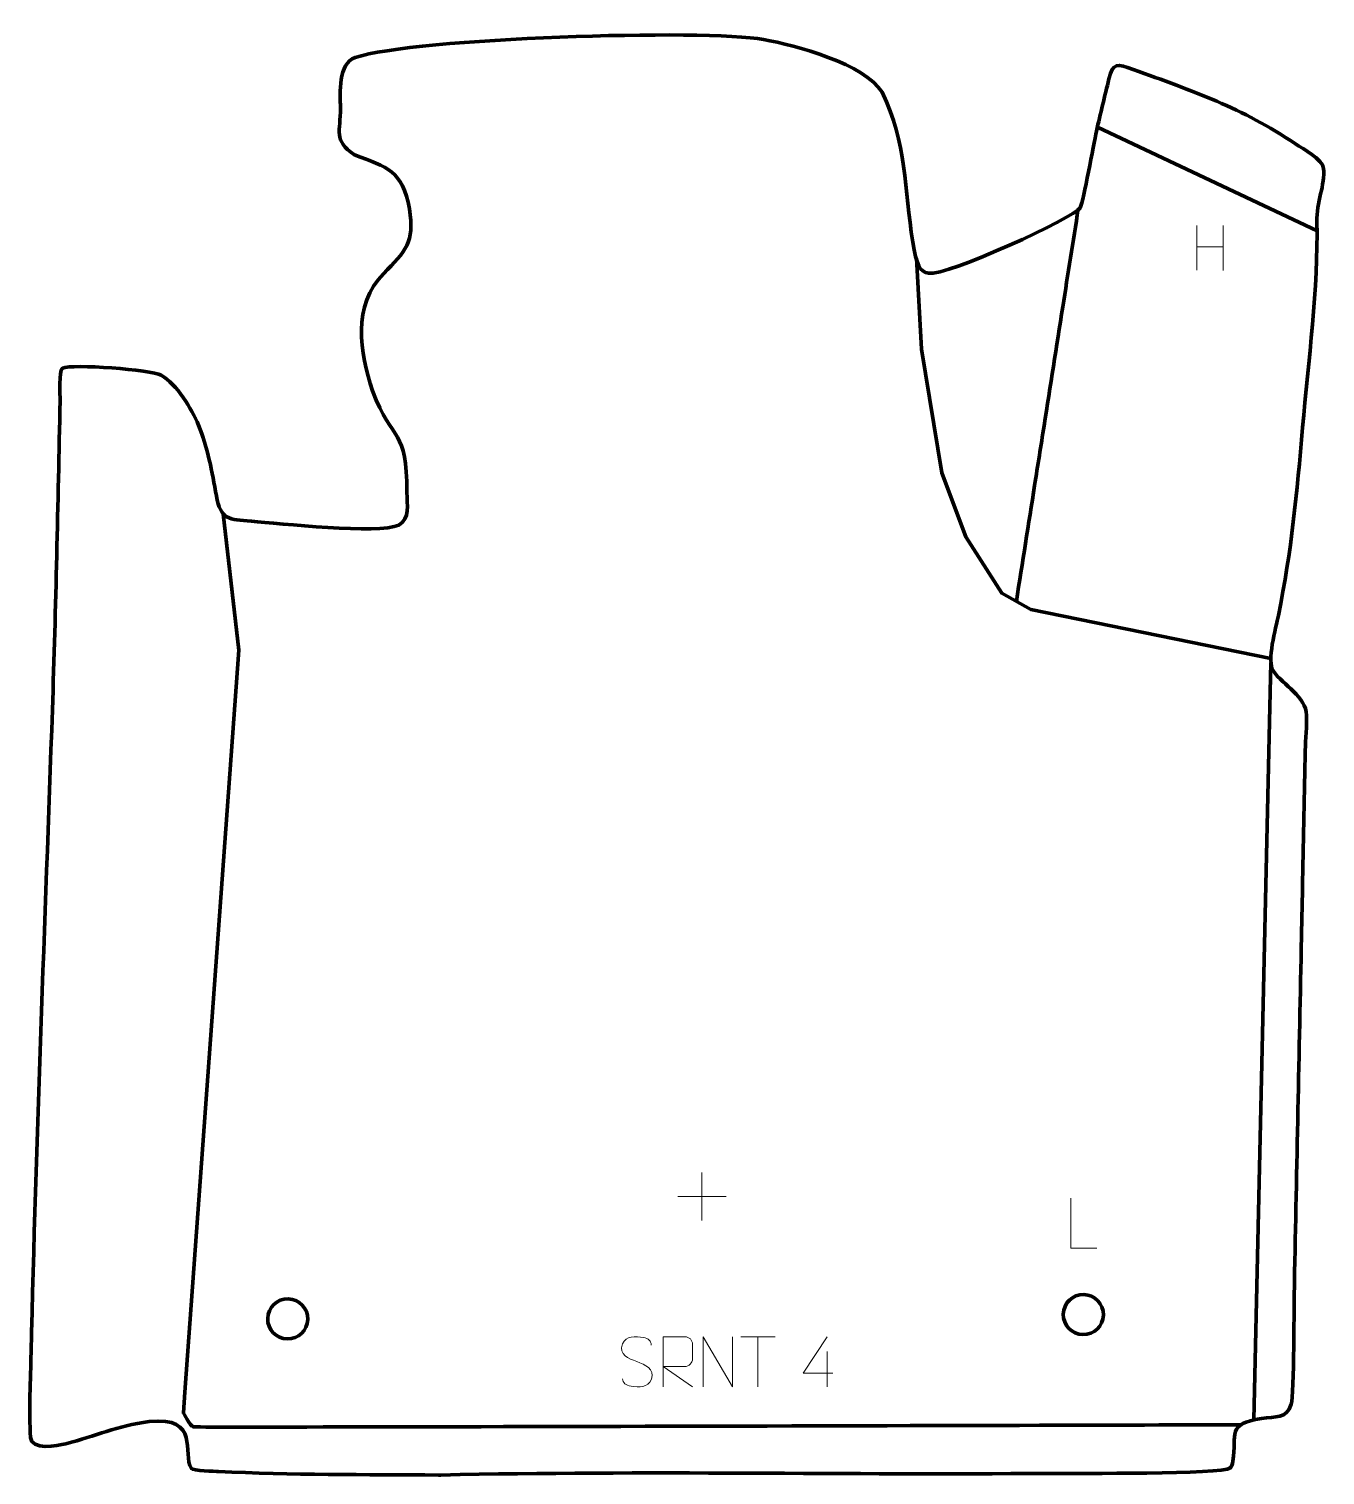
# Model space of a CAD drawing. Header units: millimetres. Extents: x -611 to 36, y 239 to 961.
import ezdxf

# ---------------------------------------------------------------- set-up
doc = ezdxf.new("R2010")
doc.units = ezdxf.units.MM
doc.header["$MEASUREMENT"] = 0
doc.layers.add('layer 2', color=7, linetype='Continuous')
doc.layers.add('layer 3', color=7, linetype='Continuous')

msp = doc.modelspace()

# ---------------------------------------------------------------- linework, layer by layer
at = {"layer": 'layer 2', "color": 142, "lineweight": 158}
for points in [[(-77.7808, 911.6418), (-77.7808, 911.6418), (31.8148, 859.9216), (31.8148, 859.9216)], [(0.2815, 266.4714), (0.2815, 266.4714), (8.797, 644.4192), (8.797, 644.4192)]]:
    msp.add_open_spline(points, degree=3, dxfattribs=at)
for points, knots in [([(-118.2264, 674.9828), (-115.1834, 694.2833), (-112.1404, 713.5838), (-109.0974, 732.8843), (-109.0974, 732.8843), (-107.5369, 742.782), (-105.9765, 752.6797), (-104.4159, 762.5774), (-104.4159, 762.5774), (-101.2949, 782.3731), (-98.1737, 802.1688), (-95.0527, 821.9646), (-95.0527, 821.9646), (-92.4779, 838.2954), (-89.9031, 854.6263), (-87.3283, 870.9572)], [0, 0, 0, 0, 0.2, 0.2, 0.2, 0.2, 0.4, 0.4, 0.4, 0.4, 0.6, 0.6, 0.6, 0.6, 1, 1, 1, 1]), ([(-168.1062, 846.3149), (-168.1062, 846.3149), (-165.5462, 800.7911), (-165.5462, 800.7911), (-165.5462, 800.7911), (-165.5462, 800.7911), (-155.4536, 739.1589), (-155.4536, 739.1589), (-155.4536, 739.1589), (-155.4536, 739.1589), (-143.3529, 707.2539), (-143.3529, 707.2539), (-143.3529, 707.2539), (-143.3529, 707.2539), (-125.4768, 679.0535), (-125.4768, 679.0535), (-125.4768, 679.0535), (-125.4768, 679.0535), (-110.9761, 670.9121), (-110.9761, 670.9121), (-110.9761, 670.9121), (-110.9761, 670.9121), (8.7513, 646.4547), (8.7513, 646.4547)], [0, 0, 0, 0, 0.14285714, 0.14285714, 0.14285714, 0.14285714, 0.28571429, 0.28571429, 0.28571429, 0.28571429, 0.42857143, 0.42857143, 0.42857143, 0.42857143, 0.57142857, 0.57142857, 0.57142857, 0.57142857, 0.71428571, 0.71428571, 0.71428571, 0.71428571, 1, 1, 1, 1]), ([(-513.9241, 718.625), (-513.9241, 718.625), (-506.1029, 650.7029), (-506.1029, 650.7029), (-506.1029, 650.7029), (-506.1029, 650.7029), (-533.03, 280.2785), (-533.03, 280.2785), (-533.03, 280.2785), (-533.03, 280.2785), (-533.7968, 269.9746), (-533.7968, 269.9746), (-533.7968, 269.9746), (-533.7968, 269.9746), (-530.3751, 263.4118), (-528.7972, 262.9784), (-528.7972, 262.9784), (-527.2192, 262.545), (-6.1889, 264.0629), (-6.1889, 264.0629)], [0, 0, 0, 0, 0.16666667, 0.16666667, 0.16666667, 0.16666667, 0.33333333, 0.33333333, 0.33333333, 0.33333333, 0.5, 0.5, 0.5, 0.5, 0.66666667, 0.66666667, 0.66666667, 0.66666667, 1, 1, 1, 1])]:
    msp.add_open_spline(points, degree=3, knots=knots, dxfattribs=at)
at = {"layer": 'layer 2', "color": 142, "lineweight": 200}
for points in [[(-481.9966, 306.8788), (-487.518, 307.006), (-491.8908, 311.5851), (-491.7636, 317.1064), (-491.7636, 317.1064), (-491.6364, 322.6278), (-487.0573, 327.0007), (-481.536, 326.8735), (-481.536, 326.8735), (-476.0146, 326.7463), (-471.6417, 322.1672), (-471.7689, 316.6458), (-471.7689, 316.6458), (-471.8961, 311.1245), (-476.4752, 306.7516), (-481.9966, 306.8788)], [(-85.0324, 309.0479), (-90.5538, 309.1751), (-94.9267, 313.7543), (-94.7995, 319.2756), (-94.7995, 319.2756), (-94.6723, 324.7969), (-90.0932, 329.1698), (-84.5718, 329.0426), (-84.5718, 329.0426), (-79.0504, 328.9154), (-74.6776, 324.3363), (-74.8048, 318.815), (-74.8048, 318.815), (-74.932, 313.2936), (-79.511, 308.9207), (-85.0324, 309.0479)]]:
    msp.add_open_spline(points, degree=3, knots=[0, 0, 0, 0, 0.2, 0.2, 0.2, 0.2, 0.4, 0.4, 0.4, 0.4, 0.6, 0.6, 0.6, 0.6, 1, 1, 1, 1], dxfattribs=at)
at = {"layer": 'layer 3', "color": 242, "lineweight": 158}
msp.add_open_spline([(-244.3408, 955.4087), (-228.6162, 952.5475), (-193.6562, 943.1878), (-185.2338, 929.0378), (-185.2338, 929.0378), (-172.6934, 903.7968), (-174.2797, 880.7733), (-169.8722, 854.291), (-169.8722, 854.291), (-167.9623, 842.8148), (-166.643, 839.4868), (-161.9594, 838.7133), (-161.9594, 838.7133), (-152.9103, 837.2188), (-88.8558, 866.6064), (-86.4212, 871.41), (-86.4212, 871.41), (-84.4931, 875.2145), (-79.8552, 902.7427), (-78.2509, 909.626), (-78.2509, 909.626), (-76.218, 918.348), (-74.1699, 927.0583), (-72.0255, 935.754), (-72.0255, 935.754), (-69.949, 944.0142), (-67.9123, 943.3326), (-59.9842, 940.4864), (-59.9842, 940.4864), (-29.8775, 929.5998), (-5.8541, 921.345), (21.1225, 903.2519), (21.1225, 903.2519), (24.9221, 900.7035), (34.4046, 895.7397), (35.1046, 891.0153), (35.1046, 891.0153), (35.8041, 882.8897), (31.4729, 874.1404), (31.7531, 864.4211), (31.7531, 864.4211), (32.4585, 831.3831), (27.5056, 794.9232), (24.5813, 761.7212), (24.5813, 761.7212), (21.7909, 728.9234), (19.0754, 700.3603), (12.5187, 667.9191), (12.5187, 667.9191), (11.2369, 661.9546), (6.5132, 644.9228), (10.0158, 640.093), (10.0158, 640.093), (14.9927, 633.2303), (26.3211, 627.2488), (26.5922, 618.162), (26.5922, 618.162), (26.7403, 613.2002), (26.0453, 605.9619), (25.9276, 600.6071), (25.9276, 600.6071), (25.4541, 579.0714), (25.0559, 557.533), (24.6174, 535.9965), (24.6174, 535.9965), (24.4234, 526.4898), (24.2294, 516.983), (24.0353, 507.4764), (24.0353, 507.4764), (22.861, 449.9355), (21.6868, 392.3948), (20.5122, 334.854), (20.5122, 334.854), (20.3345, 326.036), (20.2985, 278.8621), (18.9311, 274.3296), (18.9311, 274.3296), (16.5989, 266.599), (11.0483, 268.3693), (4.1393, 267.224), (4.1393, 267.224), (-13.5239, 264.2961), (-8.1716, 259.7136), (-10.1511, 245.8231), (-10.1511, 245.8231), (-10.4382, 244.1675), (-10.979, 243.0707), (-11.7268, 242.3469), (-11.7268, 242.3469), (-14.8876, 239.2871), (-89.586, 239.8645), (-99.3608, 239.7846), (-99.3608, 239.7846), (-99.3608, 239.7846), (-102.3312, 239.7603), (-102.3312, 239.7603), (-102.3312, 239.7603), (-201.566, 238.9486), (-303.2957, 241.2297), (-405.3282, 238.9451), (-405.3282, 238.9451), (-405.7457, 238.9357), (-406.1632, 238.9491), (-406.5808, 238.9512), (-406.5808, 238.9512), (-442.6985, 239.1467), (-480.3381, 239.0113), (-516.3739, 240.718), (-516.3739, 240.718), (-517.8046, 240.7856), (-529.1511, 241.1006), (-529.8211, 242.1809), (-529.8211, 242.1809), (-534.4886, 249.7058), (-525.199, 268.3247), (-550.888, 265.6272), (-550.888, 265.6272), (-567.1738, 263.5699), (-577.4067, 258.3608), (-592.4266, 254.5906), (-592.4266, 254.5906), (-596.8528, 253.4796), (-609.6872, 251.1154), (-610.108, 257.7234), (-610.108, 257.7234), (-610.8755, 270.7026), (-610.0871, 287.0309), (-609.7863, 300.1394), (-609.7863, 300.1394), (-607.3362, 406.9108), (-602.8922, 514.0653), (-599.1723, 620.8312), (-599.1723, 620.8312), (-597.4577, 672.1433), (-596.3742, 723.7155), (-595.3366, 775.0553), (-595.3366, 775.0553), (-595.2757, 778.0698), (-596.0415, 789.8724), (-594.1048, 791.3794), (-594.1048, 791.3794), (-589.5019, 793.577), (-549.5664, 790.6207), (-544.9504, 787.8861), (-544.9504, 787.8861), (-537.0555, 783.2092), (-529.7477, 771.2861), (-526.2991, 762.9159), (-526.2991, 762.9159), (-521.6889, 751.7264), (-519.4304, 739.5131), (-517.3638, 727.6367), (-517.3638, 727.6367), (-515.2985, 715.7163), (-511.2458, 715.8527), (-499.8781, 714.9399), (-499.8781, 714.9399), (-486.1899, 713.8613), (-436.4917, 708.4716), (-426.3731, 713.0234), (-426.3731, 713.0234), (-420.4784, 716.4234), (-422.2753, 723.1054), (-422.2957, 729.2654), (-422.2957, 729.2654), (-422.3249, 761.7015), (-429.2305, 753.4542), (-439.4211, 780.055), (-439.4211, 780.055), (-445.788, 799.1647), (-449.6955, 822.7032), (-433.9727, 838.5132), (-433.9727, 838.5132), (-422.867, 849.6335), (-418.5265, 854.0875), (-420.9698, 870.8281), (-420.9698, 870.8281), (-424.6099, 890.1782), (-431.958, 891.5071), (-448.4689, 897.8219), (-448.4689, 897.8219), (-459.2439, 905.2141), (-455.3264, 909.3169), (-455.4761, 921.3388), (-455.4761, 921.3388), (-455.5653, 928.4996), (-456.6763, 943.5003), (-448.0969, 946.3715), (-448.0969, 946.3715), (-418.6091, 956.2399), (-273.26, 960.6708), (-244.3408, 955.4087)], degree=3, knots=[0, 0, 0, 0, 0.02040816, 0.02040816, 0.02040816, 0.02040816, 0.04081633, 0.04081633, 0.04081633, 0.04081633, 0.06122449, 0.06122449, 0.06122449, 0.06122449, 0.08163265, 0.08163265, 0.08163265, 0.08163265, 0.10204082, 0.10204082, 0.10204082, 0.10204082, 0.12244898, 0.12244898, 0.12244898, 0.12244898, 0.14285714, 0.14285714, 0.14285714, 0.14285714, 0.16326531, 0.16326531, 0.16326531, 0.16326531, 0.18367347, 0.18367347, 0.18367347, 0.18367347, 0.20408163, 0.20408163, 0.20408163, 0.20408163, 0.2244898, 0.2244898, 0.2244898, 0.2244898, 0.24489796, 0.24489796, 0.24489796, 0.24489796, 0.26530612, 0.26530612, 0.26530612, 0.26530612, 0.28571429, 0.28571429, 0.28571429, 0.28571429, 0.30612245, 0.30612245, 0.30612245, 0.30612245, 0.32653061, 0.32653061, 0.32653061, 0.32653061, 0.34693878, 0.34693878, 0.34693878, 0.34693878, 0.36734694, 0.36734694, 0.36734694, 0.36734694, 0.3877551, 0.3877551, 0.3877551, 0.3877551, 0.40816327, 0.40816327, 0.40816327, 0.40816327, 0.42857143, 0.42857143, 0.42857143, 0.42857143, 0.44897959, 0.44897959, 0.44897959, 0.44897959, 0.46938776, 0.46938776, 0.46938776, 0.46938776, 0.48979592, 0.48979592, 0.48979592, 0.48979592, 0.51020408, 0.51020408, 0.51020408, 0.51020408, 0.53061224, 0.53061224, 0.53061224, 0.53061224, 0.55102041, 0.55102041, 0.55102041, 0.55102041, 0.57142857, 0.57142857, 0.57142857, 0.57142857, 0.59183673, 0.59183673, 0.59183673, 0.59183673, 0.6122449, 0.6122449, 0.6122449, 0.6122449, 0.63265306, 0.63265306, 0.63265306, 0.63265306, 0.65306122, 0.65306122, 0.65306122, 0.65306122, 0.67346939, 0.67346939, 0.67346939, 0.67346939, 0.69387755, 0.69387755, 0.69387755, 0.69387755, 0.71428571, 0.71428571, 0.71428571, 0.71428571, 0.73469388, 0.73469388, 0.73469388, 0.73469388, 0.75510204, 0.75510204, 0.75510204, 0.75510204, 0.7755102, 0.7755102, 0.7755102, 0.7755102, 0.79591837, 0.79591837, 0.79591837, 0.79591837, 0.81632653, 0.81632653, 0.81632653, 0.81632653, 0.83673469, 0.83673469, 0.83673469, 0.83673469, 0.85714286, 0.85714286, 0.85714286, 0.85714286, 0.87755102, 0.87755102, 0.87755102, 0.87755102, 0.89795918, 0.89795918, 0.89795918, 0.89795918, 0.91836735, 0.91836735, 0.91836735, 0.91836735, 0.93877551, 0.93877551, 0.93877551, 0.93877551, 0.95918367, 0.95918367, 0.95918367, 0.95918367, 1, 1, 1, 1], dxfattribs=at)
at = {"layer": 'layer 3', "color": 250, "lineweight": 9}
for points in [[(-28.1419, 862.531), (-28.1419, 862.531), (-28.1419, 840.3383), (-28.1419, 840.3383)], [(-15.0262, 862.531), (-15.0262, 862.531), (-15.0262, 840.1807), (-15.0262, 840.1807)], [(-28.1244, 851.8886), (-28.1244, 851.8886), (-15.0262, 851.8886), (-15.0262, 851.8886)], [(-275.0657, 389.9998), (-275.0657, 389.9998), (-275.0657, 366.0219), (-275.0657, 366.0219)], [(-287.0546, 378.0108), (-287.0546, 378.0108), (-263.0767, 378.0108), (-263.0767, 378.0108)], [(-255.6211, 307.9141), (-255.6211, 307.9141), (-238.6339, 307.9141), (-238.6339, 307.9141)], [(-247.1273, 282.9841), (-247.1273, 282.9841), (-247.1273, 307.9376), (-247.1273, 307.9376)], [(-212.6607, 300.6385), (-212.6607, 300.6385), (-212.6607, 282.9738), (-212.6607, 282.9738)]]:
    msp.add_open_spline(points, degree=3, dxfattribs=at)
for points, knots in [([(-78.091, 352.2507), (-78.091, 352.2507), (-91.0401, 352.2507), (-91.0401, 352.2507), (-91.0401, 352.2507), (-91.0401, 352.2507), (-91.0401, 377.2043), (-91.0401, 377.2043)], [0, 0, 0, 0, 0.33333333, 0.33333333, 0.33333333, 0.33333333, 1, 1, 1, 1]), ([(-307.5525, 295.6347), (-311.8008, 297.1051), (-316.7089, 298.9009), (-314.7038, 304.4212), (-314.7038, 304.4212), (-313.2003, 308.5611), (-307.9867, 308.1726), (-304.3831, 307.5715), (-304.3831, 307.5715), (-301.5225, 307.0943), (-300.6578, 305.8811), (-300.3472, 303.797)], [0, 0, 0, 0, 0.25, 0.25, 0.25, 0.25, 0.5, 0.5, 0.5, 0.5, 1, 1, 1, 1]), ([(-294.4595, 282.9841), (-294.4595, 282.9841), (-294.4595, 307.9376), (-294.4595, 307.9376), (-294.4595, 307.9376), (-290.8647, 307.9376), (-287.2692, 307.9376), (-283.674, 307.9376), (-283.674, 307.9376), (-281.3487, 307.8999), (-279.7914, 306.4099), (-279.7955, 304.0435), (-279.7955, 304.0435), (-279.7959, 302.008), (-279.7959, 298.9486), (-279.7955, 296.9126), (-279.7955, 296.9126), (-279.802, 295.0371), (-281.6143, 293.0953), (-283.6238, 293.0762), (-283.6238, 293.0762), (-283.6238, 293.0762), (-294.4595, 293.0762), (-294.4595, 293.0762), (-294.4595, 293.0762), (-294.4595, 293.0762), (-279.8048, 282.9841), (-279.8048, 282.9841)], [0, 0, 0, 0, 0.125, 0.125, 0.125, 0.125, 0.25, 0.25, 0.25, 0.25, 0.375, 0.375, 0.375, 0.375, 0.5, 0.5, 0.5, 0.5, 0.625, 0.625, 0.625, 0.625, 0.75, 0.75, 0.75, 0.75, 1, 1, 1, 1]), ([(-274.4549, 282.9841), (-274.4549, 282.9841), (-274.4549, 307.9376), (-274.4549, 307.9376), (-274.4549, 307.9376), (-274.4549, 307.9376), (-259.8001, 282.9841), (-259.8001, 282.9841), (-259.8001, 282.9841), (-259.8001, 282.9841), (-259.8001, 307.9376), (-259.8001, 307.9376)], [0, 0, 0, 0, 0.25, 0.25, 0.25, 0.25, 0.5, 0.5, 0.5, 0.5, 1, 1, 1, 1]), ([(-209.7166, 289.8774), (-209.7166, 289.8774), (-224.5383, 289.8774), (-224.5383, 289.8774), (-224.5383, 289.8774), (-224.5383, 289.8774), (-212.6607, 307.9479), (-212.6607, 307.9479)], [0, 0, 0, 0, 0.33333333, 0.33333333, 0.33333333, 0.33333333, 1, 1, 1, 1]), ([(-307.5525, 295.6346), (-303.5339, 293.9879), (-298.5044, 292.0996), (-300.3384, 286.7393), (-300.3384, 286.7393), (-301.7982, 282.4729), (-306.709, 282.7296), (-310.4351, 283.2843), (-310.4351, 283.2843), (-313.1851, 283.6941), (-314.406, 284.9076), (-314.784, 287.0198)], [0, 0, 0, 0, 0.25, 0.25, 0.25, 0.25, 0.5, 0.5, 0.5, 0.5, 1, 1, 1, 1])]:
    msp.add_open_spline(points, degree=3, knots=knots, dxfattribs=at)

doc.saveas('drawing.dxf')
